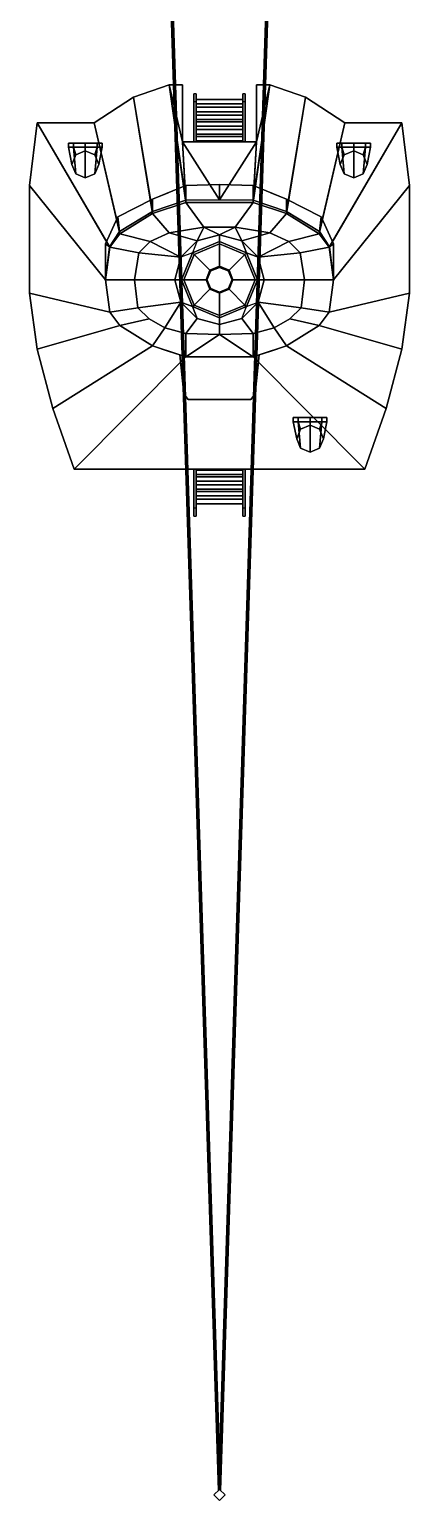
# Model space of a CAD drawing. Extents: x -2.2 to 2.2, y -19.6 to 20.7.
# Drawn here: x -1.7 to 1.7, y -19.65 to -6.52 of the extents above; entities that cross this region are included whole.
import ezdxf

# ---------------------------------------------------------------- set-up
doc = ezdxf.new("R2010")
doc.units = 0
doc.layers.add('SUPERSTRUCTURE', color=3, linetype='CONTINUOUS')

msp = doc.modelspace()

# ---------------------------------------------------------------- linework, layer by layer
at = {"layer": 'SUPERSTRUCTURE'}
for points in [[(-0.59, -1.14, 7.41), (-0.6, -1.15, 7.4), (-0.01, -19.56, 4.4), (0, -19.55, 4.412)], [(-0.6, -1.15, 7.4), (-0.59, -1.14, 7.39), (0, -19.55, 4.392), (-0.01, -19.56, 4.4)], [(-0.58, -1.15, 7.4), (-0.59, -1.14, 7.41), (0, -19.55, 4.412), (0.01, -19.56, 4.4)], [(-0.59, -1.14, 7.39), (-0.58, -1.15, 7.4), (0.01, -19.56, 4.4), (0, -19.55, 4.392)], [(0.59, -1.14, 7.41), (0.58, -1.15, 7.4), (-0.01, -19.56, 4.4), (0, -19.55, 4.412)], [(0.58, -1.15, 7.4), (0.59, -1.14, 7.39), (0, -19.55, 4.392), (-0.01, -19.56, 4.4)], [(0.6, -1.15, 7.4), (0.59, -1.14, 7.41), (0, -19.55, 4.412), (0.01, -19.56, 4.4)], [(0.59, -1.14, 7.39), (0.6, -1.15, 7.4), (0.01, -19.56, 4.4), (0, -19.55, 4.392)], [(-0.45, -7.01, 2.79), (-0.77, -7.12, 2.79), (-0.77, -7.12, 2.93), (-0.45, -7.01, 2.93)], [(-0.45, -7.01, 2.93), (-0.77, -7.12, 2.93), (-0.6, -8.16, 2.93), (-0.3, -8.06, 2.93)], [(-0.3, -8.04, 2.79), (-0.6, -8.142, 2.79), (-0.77, -7.12, 2.79), (-0.45, -7.01, 2.79)], [(-0.33, -7.01, 2.79), (-0.45, -7.01, 2.79), (-0.45, -7.01, 2.93), (-0.33, -7.01, 2.93)], [(-0.33, -7.01, 2.93), (-0.45, -7.01, 2.93), (-0.33, -7.52, 2.93)], [(-0.33, -7.52, 2.93), (-0.45, -7.01, 2.93), (-0.3, -8.06, 2.93)], [(-0.3, -8.04, 2.79), (-0.45, -7.01, 2.79), (-0.45, -7.01, 2.79), (-0.33, -7.52, 2.79)], [(-0.33, -7.52, 2.79), (-0.45, -7.01, 2.79), (-0.45, -7.01, 2.79), (-0.33, -7.01, 2.79)], [(-0.33, -7.52, 2.79), (-0.33, -7.01, 2.79), (-0.33, -7.01, 2.93), (-0.33, -7.52, 2.93)], [(-0.23, -7.09, 1.85), (-0.23, -7.16, 1.85), (-0.23, -7.52, 2.79), (-0.23, -7.52, 2.93)], [(-0.21, -7.52, 2.93), (-0.21, -7.09, 1.85), (-0.23, -7.09, 1.85), (-0.23, -7.52, 2.93)], [(-0.21, -7.52, 2.79), (-0.21, -7.16, 1.85), (-0.21, -7.09, 1.85), (-0.21, -7.52, 2.93)], [(0.23, -7.52, 2.93), (0.23, -7.09, 1.85), (0.21, -7.09, 1.85), (0.21, -7.52, 2.93)], [(0.21, -7.09, 1.85), (0.21, -7.16, 1.85), (0.21, -7.52, 2.79), (0.21, -7.52, 2.93)], [(0.23, -7.52, 2.79), (0.23, -7.16, 1.85), (0.23, -7.09, 1.85), (0.23, -7.52, 2.93)], [(0.3, -8.06, 2.93), (0.6, -8.16, 2.93), (0.77, -7.12, 2.93), (0.45, -7.01, 2.93)], [(0.3, -8.06, 2.93), (0.45, -7.01, 2.93), (0.45, -7.01, 2.93), (0.33, -7.52, 2.93)], [(0.45, -7.01, 2.79), (0.77, -7.12, 2.79), (0.6, -8.142, 2.79), (0.3, -8.04, 2.79)], [(0.33, -7.52, 2.79), (0.45, -7.01, 2.79), (0.3, -8.04, 2.79)], [(0.33, -7.01, 2.93), (0.45, -7.01, 2.93), (0.45, -7.01, 2.79), (0.33, -7.01, 2.79)], [(0.33, -7.52, 2.93), (0.33, -7.01, 2.93), (0.33, -7.01, 2.79), (0.33, -7.52, 2.79)], [(0.33, -7.52, 2.93), (0.45, -7.01, 2.93), (0.45, -7.01, 2.93), (0.33, -7.01, 2.93)], [(0.33, -7.01, 2.79), (0.45, -7.01, 2.79), (0.33, -7.52, 2.79)], [(0.45, -7.01, 2.93), (0.77, -7.12, 2.93), (0.77, -7.12, 2.79), (0.45, -7.01, 2.79)], [(-0.77, -7.12, 2.79), (-1.12, -7.35, 2.79), (-1.12, -7.35, 2.93), (-0.77, -7.12, 2.93)], [(-0.77, -7.12, 2.93), (-1.12, -7.35, 2.93), (-0.89, -8.34, 2.93), (-0.6, -8.16, 2.93)], [(-0.6, -8.142, 2.79), (-0.893, -8.32, 2.79), (-1.12, -7.35, 2.79), (-0.77, -7.12, 2.79)], [(-0.23, -7.52, 2.79), (-0.23, -7.16, 1.85), (-0.21, -7.16, 1.85), (-0.21, -7.52, 2.79)], [(-0.21, -7.18, 1.93), (-0.21, -7.14, 1.93), (0.21, -7.14, 1.93), (0.21, -7.18, 1.93)], [(0.21, -7.14, 1.94), (0.21, -7.14, 1.93), (-0.21, -7.14, 1.93), (-0.21, -7.14, 1.94)], [(0.21, -7.18, 1.94), (0.21, -7.14, 1.94), (-0.21, -7.14, 1.94), (-0.21, -7.18, 1.94)], [(-0.21, -7.18, 1.94), (-0.21, -7.18, 1.93), (0.21, -7.18, 1.93), (0.21, -7.18, 1.94)], [(-0.21, -7.25, 2.1), (-0.21, -7.21, 2.1), (0.21, -7.21, 2.1), (0.21, -7.25, 2.1)], [(0.21, -7.21, 2.11), (0.21, -7.21, 2.1), (-0.21, -7.21, 2.1), (-0.21, -7.21, 2.11)], [(0.21, -7.25, 2.11), (0.21, -7.21, 2.11), (-0.21, -7.21, 2.11), (-0.21, -7.25, 2.11)], [(0.21, -7.52, 2.79), (0.21, -7.16, 1.85), (0.23, -7.16, 1.85), (0.23, -7.52, 2.79)], [(0.6, -8.16, 2.93), (0.89, -8.34, 2.93), (1.12, -7.35, 2.93), (0.77, -7.12, 2.93)], [(0.77, -7.12, 2.79), (1.12, -7.35, 2.79), (0.893, -8.32, 2.79), (0.6, -8.142, 2.79)], [(0.77, -7.12, 2.93), (1.12, -7.35, 2.93), (1.12, -7.35, 2.79), (0.77, -7.12, 2.79)], [(-1.63, -7.35, 2.79), (-1.7, -7.91, 2.79), (-1.7, -7.91, 2.93), (-1.63, -7.35, 2.93)], [(-1.63, -7.35, 2.93), (-1.7, -7.91, 2.93), (-1.02, -8.75, 2.93), (-0.98, -8.46, 2.93)], [(-0.985, -8.456, 2.79), (-1.02, -8.75, 2.79), (-1.7, -7.91, 2.79), (-1.63, -7.35, 2.79)], [(-1.12, -7.35, 2.79), (-1.63, -7.35, 2.79), (-1.63, -7.35, 2.93), (-1.12, -7.35, 2.93)], [(-1.12, -7.35, 2.93), (-1.63, -7.35, 2.93), (-0.98, -8.46, 2.93), (-0.89, -8.34, 2.93)], [(-0.893, -8.32, 2.79), (-0.985, -8.456, 2.79), (-1.63, -7.35, 2.79), (-1.12, -7.35, 2.79)], [(-0.21, -7.25, 2.11), (-0.21, -7.25, 2.1), (0.21, -7.25, 2.1), (0.21, -7.25, 2.11)], [(-0.21, -7.32, 2.27), (-0.21, -7.28, 2.27), (0.21, -7.28, 2.27), (0.21, -7.32, 2.27)], [(0.21, -7.28, 2.28), (0.21, -7.28, 2.27), (-0.21, -7.28, 2.27), (-0.21, -7.28, 2.28)], [(0.21, -7.32, 2.28), (0.21, -7.28, 2.28), (-0.21, -7.28, 2.28), (-0.21, -7.32, 2.28)], [(-0.21, -7.32, 2.28), (-0.21, -7.32, 2.27), (0.21, -7.32, 2.27), (0.21, -7.32, 2.28)], [(0.21, -7.38, 2.45), (0.21, -7.34, 2.45), (-0.21, -7.34, 2.45), (-0.21, -7.38, 2.45)], [(-0.21, -7.38, 2.44), (-0.21, -7.34, 2.44), (0.21, -7.34, 2.44), (0.21, -7.38, 2.44)], [(0.21, -7.34, 2.45), (0.21, -7.34, 2.44), (-0.21, -7.34, 2.44), (-0.21, -7.34, 2.45)], [(0.89, -8.34, 2.93), (0.98, -8.46, 2.93), (1.63, -7.35, 2.93), (1.12, -7.35, 2.93)], [(1.12, -7.35, 2.79), (1.63, -7.35, 2.79), (0.985, -8.456, 2.79), (0.893, -8.32, 2.79)], [(0.98, -8.46, 2.93), (1.02, -8.75, 2.93), (1.7, -7.91, 2.93), (1.63, -7.35, 2.93)], [(1.63, -7.35, 2.79), (1.7, -7.91, 2.79), (1.02, -8.75, 2.79), (0.985, -8.456, 2.79)], [(1.12, -7.35, 2.93), (1.63, -7.35, 2.93), (1.63, -7.35, 2.79), (1.12, -7.35, 2.79)], [(1.63, -7.35, 2.93), (1.7, -7.91, 2.93), (1.7, -7.91, 2.79), (1.63, -7.35, 2.79)], [(-0.21, -7.38, 2.45), (-0.21, -7.38, 2.44), (0.21, -7.38, 2.44), (0.21, -7.38, 2.45)], [(-0.21, -7.45, 2.61), (-0.21, -7.41, 2.61), (0.21, -7.41, 2.61), (0.21, -7.45, 2.61)], [(0.21, -7.41, 2.62), (0.21, -7.41, 2.61), (-0.21, -7.41, 2.61), (-0.21, -7.41, 2.62)], [(0.21, -7.45, 2.62), (0.21, -7.41, 2.62), (-0.21, -7.41, 2.62), (-0.21, -7.45, 2.62)], [(-0.21, -7.45, 2.62), (-0.21, -7.45, 2.61), (0.21, -7.45, 2.61), (0.21, -7.45, 2.62)], [(0.21, -7.51, 2.79), (0.21, -7.47, 2.79), (-0.21, -7.47, 2.79), (-0.21, -7.51, 2.79)], [(-0.21, -7.51, 2.78), (-0.21, -7.47, 2.78), (0.21, -7.47, 2.78), (0.21, -7.51, 2.78)], [(0.21, -7.47, 2.79), (0.21, -7.47, 2.78), (-0.21, -7.47, 2.78), (-0.21, -7.47, 2.79)], [(-1.35, -7.53, 2.28), (-1.306, -7.53, 2.386), (-1.2, -7.53, 2.43), (-1.306, -7.53, 2.174)], [(-1.35, -7.567, 2.28), (-1.306, -7.567, 2.386), (-1.306, -7.53, 2.386), (-1.35, -7.53, 2.28)], [(-1.306, -7.567, 2.174), (-1.35, -7.567, 2.28), (-1.35, -7.53, 2.28), (-1.306, -7.53, 2.174)], [(-1.32, -7.72, 2.2), (-1.285, -7.805, 2.28), (-1.306, -7.567, 2.386), (-1.35, -7.567, 2.28)], [(-1.285, -7.635, 2.12), (-1.32, -7.72, 2.2), (-1.35, -7.567, 2.28), (-1.306, -7.567, 2.174)], [(-1.306, -7.53, 2.174), (-1.2, -7.53, 2.43), (-1.094, -7.53, 2.386), (-1.2, -7.53, 2.13)], [(-1.2, -7.567, 2.13), (-1.306, -7.567, 2.174), (-1.306, -7.53, 2.174), (-1.2, -7.53, 2.13)], [(-1.306, -7.567, 2.386), (-1.2, -7.567, 2.43), (-1.2, -7.53, 2.43), (-1.306, -7.53, 2.386)], [(-1.285, -7.805, 2.28), (-1.2, -7.84, 2.31), (-1.2, -7.567, 2.43), (-1.306, -7.567, 2.386)], [(-1.2, -7.6, 2.09), (-1.285, -7.635, 2.12), (-1.306, -7.567, 2.174), (-1.2, -7.567, 2.13)], [(-1.2, -7.6, 1.78), (-1.285, -7.635, 1.77), (-1.285, -7.635, 2.12), (-1.2, -7.6, 2.09)], [(-1.2, -7.53, 2.13), (-1.094, -7.53, 2.386), (-1.05, -7.53, 2.28), (-1.094, -7.53, 2.174)], [(-1.094, -7.567, 2.174), (-1.2, -7.567, 2.13), (-1.2, -7.53, 2.13), (-1.094, -7.53, 2.174)], [(-1.2, -7.567, 2.43), (-1.094, -7.567, 2.386), (-1.094, -7.53, 2.386), (-1.2, -7.53, 2.43)], [(-1.2, -7.84, 2.31), (-1.115, -7.805, 2.28), (-1.094, -7.567, 2.386), (-1.2, -7.567, 2.43)], [(-1.115, -7.635, 2.12), (-1.2, -7.6, 2.09), (-1.2, -7.567, 2.13), (-1.094, -7.567, 2.174)], [(-1.115, -7.635, 1.77), (-1.2, -7.6, 1.78), (-1.2, -7.6, 2.09), (-1.115, -7.635, 2.12)], [(-1.115, -7.805, 2.28), (-1.08, -7.72, 2.2), (-1.05, -7.567, 2.28), (-1.094, -7.567, 2.386)], [(-1.08, -7.72, 2.2), (-1.115, -7.635, 2.12), (-1.094, -7.567, 2.174), (-1.05, -7.567, 2.28)], [(-1.094, -7.567, 2.386), (-1.05, -7.567, 2.28), (-1.05, -7.53, 2.28), (-1.094, -7.53, 2.386)], [(-1.05, -7.567, 2.28), (-1.094, -7.567, 2.174), (-1.094, -7.53, 2.174), (-1.05, -7.53, 2.28)], [(0.33, -7.52, 2.79), (-0.33, -7.52, 2.79), (-0.33, -7.52, 2.93), (0.33, -7.52, 2.93)], [(0.33, -7.52, 2.93), (-0.33, -7.52, 2.93), (-0.3, -8.06, 2.93), (0.3, -8.06, 2.93)], [(0, -8.038, 2.79), (0, -8.038, 2.79), (-0.3, -8.04, 2.79), (-0.33, -7.52, 2.79)], [(0.33, -7.52, 2.79), (0.33, -7.52, 2.79), (0, -8.038, 2.79), (-0.33, -7.52, 2.79)], [(-0.21, -7.51, 2.79), (-0.21, -7.51, 2.78), (0.21, -7.51, 2.78), (0.21, -7.51, 2.79)], [(0.33, -7.52, 2.79), (0.33, -7.52, 2.79), (0.3, -8.04, 2.79), (0, -8.038, 2.79)], [(1.05, -7.53, 2.28), (1.094, -7.53, 2.386), (1.2, -7.53, 2.43), (1.094, -7.53, 2.174)], [(1.05, -7.567, 2.28), (1.094, -7.567, 2.386), (1.094, -7.53, 2.386), (1.05, -7.53, 2.28)], [(1.094, -7.567, 2.174), (1.05, -7.567, 2.28), (1.05, -7.53, 2.28), (1.094, -7.53, 2.174)], [(1.08, -7.72, 2.2), (1.115, -7.805, 2.28), (1.094, -7.567, 2.386), (1.05, -7.567, 2.28)], [(1.115, -7.635, 2.12), (1.08, -7.72, 2.2), (1.05, -7.567, 2.28), (1.094, -7.567, 2.174)], [(1.094, -7.53, 2.174), (1.2, -7.53, 2.43), (1.306, -7.53, 2.386), (1.2, -7.53, 2.13)], [(1.2, -7.567, 2.13), (1.094, -7.567, 2.174), (1.094, -7.53, 2.174), (1.2, -7.53, 2.13)], [(1.094, -7.567, 2.386), (1.2, -7.567, 2.43), (1.2, -7.53, 2.43), (1.094, -7.53, 2.386)], [(1.115, -7.805, 2.28), (1.2, -7.84, 2.31), (1.2, -7.567, 2.43), (1.094, -7.567, 2.386)], [(1.2, -7.6, 2.09), (1.115, -7.635, 2.12), (1.094, -7.567, 2.174), (1.2, -7.567, 2.13)], [(1.2, -7.6, 1.78), (1.115, -7.635, 1.77), (1.115, -7.635, 2.12), (1.2, -7.6, 2.09)], [(1.2, -7.53, 2.13), (1.306, -7.53, 2.386), (1.35, -7.53, 2.28), (1.306, -7.53, 2.174)], [(1.306, -7.567, 2.174), (1.2, -7.567, 2.13), (1.2, -7.53, 2.13), (1.306, -7.53, 2.174)], [(1.2, -7.567, 2.43), (1.306, -7.567, 2.386), (1.306, -7.53, 2.386), (1.2, -7.53, 2.43)], [(1.2, -7.84, 2.31), (1.285, -7.805, 2.28), (1.306, -7.567, 2.386), (1.2, -7.567, 2.43)], [(1.285, -7.635, 2.12), (1.2, -7.6, 2.09), (1.2, -7.567, 2.13), (1.306, -7.567, 2.174)], [(1.285, -7.635, 1.77), (1.2, -7.6, 1.78), (1.2, -7.6, 2.09), (1.285, -7.635, 2.12)], [(1.285, -7.805, 2.28), (1.32, -7.72, 2.2), (1.35, -7.567, 2.28), (1.306, -7.567, 2.386)], [(1.32, -7.72, 2.2), (1.285, -7.635, 2.12), (1.306, -7.567, 2.174), (1.35, -7.567, 2.28)], [(1.306, -7.567, 2.386), (1.35, -7.567, 2.28), (1.35, -7.53, 2.28), (1.306, -7.53, 2.386)], [(1.35, -7.567, 2.28), (1.306, -7.567, 2.174), (1.306, -7.53, 2.174), (1.35, -7.53, 2.28)], [(-1.285, -7.635, 1.77), (-1.32, -7.72, 1.76), (-1.32, -7.72, 2.2), (-1.285, -7.635, 2.12)], [(-1.32, -7.72, 1.76), (-1.285, -7.805, 1.77), (-1.285, -7.805, 2.28), (-1.32, -7.72, 2.2)], [(-1.08, -7.72, 1.76), (-1.115, -7.635, 1.77), (-1.115, -7.635, 2.12), (-1.08, -7.72, 2.2)], [(-1.115, -7.805, 1.77), (-1.08, -7.72, 1.76), (-1.08, -7.72, 2.2), (-1.115, -7.805, 2.28)], [(1.115, -7.635, 1.77), (1.08, -7.72, 1.76), (1.08, -7.72, 2.2), (1.115, -7.635, 2.12)], [(1.08, -7.72, 1.76), (1.115, -7.805, 1.77), (1.115, -7.805, 2.28), (1.08, -7.72, 2.2)], [(1.32, -7.72, 1.76), (1.285, -7.635, 1.77), (1.285, -7.635, 2.12), (1.32, -7.72, 2.2)], [(1.285, -7.805, 1.77), (1.32, -7.72, 1.76), (1.32, -7.72, 2.2), (1.285, -7.805, 2.28)], [(-1.285, -7.805, 1.77), (-1.2, -7.84, 1.79), (-1.2, -7.84, 2.31), (-1.285, -7.805, 2.28)], [(-1.2, -7.84, 1.79), (-1.115, -7.805, 1.77), (-1.115, -7.805, 2.28), (-1.2, -7.84, 2.31)], [(1.115, -7.805, 1.77), (1.2, -7.84, 1.79), (1.2, -7.84, 2.31), (1.115, -7.805, 2.28)], [(1.2, -7.84, 1.79), (1.285, -7.805, 1.77), (1.285, -7.805, 2.28), (1.2, -7.84, 2.31)], [(-1.7, -7.91, 2.79), (-1.7, -8.87, 2.79), (-1.7, -8.87, 2.93), (-1.7, -7.91, 2.93)], [(-1.7, -7.91, 2.93), (-1.7, -8.87, 2.93), (-0.98, -9.04, 2.93), (-1.02, -8.75, 2.93)], [(-1.02, -8.75, 2.79), (-0.98, -9.04, 2.79), (-1.7, -8.87, 2.79), (-1.7, -7.91, 2.79)], [(-0.3, -7.91, 1.9), (-0.6, -8.03, 1.9), (-0.6, -8.142, 2.79), (-0.3, -8.04, 2.79)], [(-0.3, -7.91, 1.88), (-0.46, -7.974, 1.88), (-0.6, -8.03, 1.9), (-0.3, -7.91, 1.9)], [(-0.46, -7.974, 1.88), (-0.6, -8.03, 1.869), (-0.6, -8.03, 1.9)], [(0, -7.9, 1.9), (-0.3, -7.91, 1.9), (-0.3, -8.04, 2.79), (0, -8.038, 2.79)], [(0, -7.9, 1.88), (-0.3, -7.91, 1.88), (-0.3, -7.91, 1.9), (0, -7.9, 1.9)], [(0.3, -7.91, 1.9), (0, -7.9, 1.9), (0, -8.038, 2.79), (0.3, -8.04, 2.79)], [(0.3, -7.91, 1.88), (0, -7.9, 1.88), (0, -7.9, 1.9), (0.3, -7.91, 1.9)], [(0.6, -8.03, 1.9), (0.3, -7.91, 1.9), (0.3, -8.04, 2.79), (0.6, -8.142, 2.79)], [(0.46, -7.974, 1.88), (0.3, -7.91, 1.88), (0.3, -7.91, 1.9), (0.6, -8.03, 1.9)], [(0.6, -8.03, 1.869), (0.46, -7.974, 1.88), (0.46, -7.974, 1.88), (0.6, -8.03, 1.9)], [(1.02, -8.75, 2.93), (0.98, -9.04, 2.93), (1.7, -8.87, 2.93), (1.7, -7.91, 2.93)], [(1.7, -7.91, 2.79), (1.7, -8.87, 2.79), (0.98, -9.04, 2.79), (1.02, -8.75, 2.79)], [(1.7, -7.91, 2.93), (1.7, -8.87, 2.93), (1.7, -8.87, 2.79), (1.7, -7.91, 2.79)], [(-0.6, -8.03, 1.9), (-0.91, -8.19, 1.9), (-0.893, -8.32, 2.79), (-0.6, -8.142, 2.79)], [(-0.6, -8.03, 1.869), (-0.91, -8.19, 1.845), (-0.91, -8.19, 1.9), (-0.6, -8.03, 1.9)], [(-0.3, -8.06, 2.93), (-0.6, -8.16, 2.93), (-0.45, -8.33, 3.38), (-0.14, -8.28, 3.38)], [(0.3, -8.06, 2.93), (-0.3, -8.06, 2.93), (-0.14, -8.28, 3.38), (0.14, -8.28, 3.38)], [(0.6, -8.16, 2.93), (0.3, -8.06, 2.93), (0.14, -8.28, 3.38), (0.45, -8.33, 3.38)], [(0.91, -8.19, 1.9), (0.6, -8.03, 1.9), (0.6, -8.142, 2.79), (0.893, -8.32, 2.79)], [(0.91, -8.19, 1.845), (0.6, -8.03, 1.869), (0.6, -8.03, 1.9), (0.91, -8.19, 1.9)], [(-0.91, -8.19, 1.9), (-1.02, -8.43, 1.9), (-0.985, -8.456, 2.79), (-0.893, -8.32, 2.79)], [(-0.91, -8.19, 1.845), (-1.02, -8.43, 1.836), (-1.02, -8.43, 1.9), (-0.91, -8.19, 1.9)], [(-0.6, -8.16, 2.93), (-0.89, -8.34, 2.93), (-0.62, -8.41, 3.38), (-0.45, -8.33, 3.38)], [(0.89, -8.34, 2.93), (0.6, -8.16, 2.93), (0.45, -8.33, 3.38), (0.62, -8.41, 3.38)], [(1.02, -8.43, 1.9), (0.91, -8.19, 1.9), (0.893, -8.32, 2.79), (0.985, -8.456, 2.79)], [(1.02, -8.43, 1.836), (0.91, -8.19, 1.845), (0.91, -8.19, 1.9), (1.02, -8.43, 1.9)], [(-0.89, -8.34, 2.93), (-0.98, -8.46, 2.93), (-0.72, -8.51, 3.38), (-0.62, -8.41, 3.38)], [(-0.45, -8.33, 3.38), (-0.62, -8.41, 3.38), (-0.346, -8.55, 3.38), (-0.2, -8.404, 3.38)], [(-0.14, -8.28, 3.38), (-0.45, -8.33, 3.38), (-0.2, -8.404, 3.38)], [(-0.2, -8.404, 3.38), (-0.346, -8.55, 3.38), (-0.346, -8.55, 3.4), (-0.2, -8.404, 3.4)], [(0, -8.35, 3.4), (-0.2, -8.404, 3.4), (-0.24, -8.51, 3.4), (0, -8.41, 3.4)], [(0, -8.35, 3.38), (-0.14, -8.28, 3.38), (-0.2, -8.404, 3.38)], [(0, -8.35, 3.38), (-0.2, -8.404, 3.38), (-0.2, -8.404, 3.4), (0, -8.35, 3.4)], [(0.14, -8.28, 3.38), (-0.14, -8.28, 3.38), (0, -8.35, 3.38)], [(0.2, -8.404, 3.38), (0.14, -8.28, 3.38), (0, -8.35, 3.38)], [(0.2, -8.404, 3.38), (0, -8.35, 3.38), (0, -8.35, 3.4), (0.2, -8.404, 3.4)], [(0.2, -8.404, 3.4), (0, -8.35, 3.4), (0, -8.41, 3.4), (0.24, -8.51, 3.4)], [(0.2, -8.404, 3.38), (0.45, -8.33, 3.38), (0.14, -8.28, 3.38)], [(0.62, -8.41, 3.38), (0.45, -8.33, 3.38), (0.2, -8.404, 3.38), (0.346, -8.55, 3.38)], [(0.346, -8.55, 3.38), (0.2, -8.404, 3.38), (0.2, -8.404, 3.4), (0.346, -8.55, 3.4)], [(0.346, -8.55, 3.4), (0.2, -8.404, 3.4), (0.24, -8.51, 3.4)], [(0.98, -8.46, 2.93), (0.89, -8.34, 2.93), (0.62, -8.41, 3.38), (0.72, -8.51, 3.38)], [(-1.02, -8.43, 1.9), (-1.02, -8.75, 1.9), (-1.02, -8.75, 2.79), (-0.985, -8.456, 2.79)], [(-1.02, -8.43, 1.836), (-1.02, -8.75, 1.836), (-1.02, -8.75, 1.9), (-1.02, -8.43, 1.9)], [(-0.98, -8.46, 2.93), (-1.02, -8.75, 2.93), (-0.76, -8.75, 3.38), (-0.72, -8.51, 3.38)], [(-0.72, -8.51, 3.38), (-0.76, -8.75, 3.38), (-0.4, -8.75, 3.38), (-0.346, -8.55, 3.38)], [(-0.62, -8.41, 3.38), (-0.72, -8.51, 3.38), (-0.346, -8.55, 3.38)], [(-0.346, -8.55, 3.4), (-0.4, -8.75, 3.4), (-0.34, -8.75, 3.4), (-0.24, -8.51, 3.4)], [(-0.24, -8.51, 3.4), (-0.34, -8.75, 3.4), (-0.32, -8.75, 3.43), (-0.226, -8.524, 3.43)], [(-0.226, -8.524, 3.43), (-0.32, -8.75, 3.43), (-0.12, -8.75, 3.95), (-0.085, -8.665, 3.95)], [(0, -8.41, 3.4), (-0.24, -8.51, 3.4), (-0.226, -8.524, 3.43), (0, -8.43, 3.43)], [(0, -8.43, 3.43), (-0.226, -8.524, 3.43), (-0.085, -8.665, 3.95), (0, -8.63, 3.95)], [(0.24, -8.51, 3.4), (0, -8.41, 3.4), (0, -8.43, 3.43), (0.226, -8.524, 3.43)], [(0.226, -8.524, 3.43), (0, -8.43, 3.43), (0, -8.63, 3.95), (0.085, -8.665, 3.95)], [(0.32, -8.75, 3.43), (0.226, -8.524, 3.43), (0.085, -8.665, 3.95), (0.12, -8.75, 3.95)], [(0.34, -8.75, 3.4), (0.24, -8.51, 3.4), (0.226, -8.524, 3.43), (0.32, -8.75, 3.43)], [(0.4, -8.75, 3.4), (0.346, -8.55, 3.4), (0.24, -8.51, 3.4), (0.34, -8.75, 3.4)], [(0.72, -8.51, 3.38), (0.62, -8.41, 3.38), (0.346, -8.55, 3.38)], [(0.76, -8.75, 3.38), (0.72, -8.51, 3.38), (0.346, -8.55, 3.38), (0.4, -8.75, 3.38)], [(1.02, -8.75, 2.93), (0.98, -8.46, 2.93), (0.72, -8.51, 3.38), (0.76, -8.75, 3.38)], [(1.02, -8.75, 1.9), (1.02, -8.43, 1.9), (0.985, -8.456, 2.79), (1.02, -8.75, 2.79)], [(1.02, -8.75, 1.836), (1.02, -8.43, 1.836), (1.02, -8.43, 1.9), (1.02, -8.75, 1.9)], [(-0.346, -8.55, 3.38), (-0.4, -8.75, 3.38), (-0.4, -8.75, 3.4), (-0.346, -8.55, 3.4)], [(-0.085, -8.665, 3.95), (-0.12, -8.75, 3.95), (-0.11, -8.75, 4.06), (-0.078, -8.672, 4.06)], [(0, -8.63, 3.95), (-0.085, -8.665, 3.95), (-0.078, -8.672, 4.06), (0, -8.64, 4.06)], [(0.085, -8.665, 3.95), (0, -8.63, 3.95), (0, -8.64, 4.06), (0.078, -8.672, 4.06)], [(0.12, -8.75, 3.95), (0.085, -8.665, 3.95), (0.078, -8.672, 4.06), (0.11, -8.75, 4.06)], [(0.4, -8.75, 3.38), (0.346, -8.55, 3.38), (0.346, -8.55, 3.4), (0.4, -8.75, 3.4)], [(-1.02, -8.75, 2.93), (-0.98, -9.04, 2.93), (-0.73, -9, 3.38), (-0.76, -8.75, 3.38)], [(-1.02, -8.75, 1.9), (-0.98, -9.04, 1.9), (-0.98, -9.04, 2.79), (-1.02, -8.75, 2.79)], [(-1.02, -8.75, 1.836), (-0.98, -9.04, 1.839), (-0.98, -9.04, 1.9), (-1.02, -8.75, 1.9)], [(-0.76, -8.75, 3.38), (-0.73, -9, 3.38), (-0.346, -8.95, 3.38), (-0.4, -8.75, 3.38)], [(-0.4, -8.75, 3.38), (-0.346, -8.95, 3.38), (-0.346, -8.95, 3.4), (-0.4, -8.75, 3.4)], [(-0.4, -8.75, 3.4), (-0.346, -8.95, 3.4), (-0.24, -8.99, 3.4), (-0.34, -8.75, 3.4)], [(-0.34, -8.75, 3.4), (-0.24, -8.99, 3.4), (-0.226, -8.976, 3.43), (-0.32, -8.75, 3.43)], [(-0.32, -8.75, 3.43), (-0.226, -8.976, 3.43), (-0.085, -8.835, 3.95), (-0.12, -8.75, 3.95)], [(-0.12, -8.75, 3.95), (-0.085, -8.835, 3.95), (-0.078, -8.828, 4.06), (-0.11, -8.75, 4.06)], [(0.085, -8.835, 3.95), (0.12, -8.75, 3.95), (0.11, -8.75, 4.06), (0.078, -8.828, 4.06)], [(0.226, -8.976, 3.43), (0.32, -8.75, 3.43), (0.12, -8.75, 3.95), (0.085, -8.835, 3.95)], [(0.24, -8.99, 3.4), (0.34, -8.75, 3.4), (0.32, -8.75, 3.43), (0.226, -8.976, 3.43)], [(0.346, -8.95, 3.4), (0.4, -8.75, 3.4), (0.34, -8.75, 3.4), (0.24, -8.99, 3.4)], [(0.346, -8.95, 3.38), (0.4, -8.75, 3.38), (0.4, -8.75, 3.4), (0.346, -8.95, 3.4)], [(0.73, -9, 3.38), (0.76, -8.75, 3.38), (0.4, -8.75, 3.38), (0.346, -8.95, 3.38)], [(0.98, -9.04, 2.93), (1.02, -8.75, 2.93), (0.76, -8.75, 3.38), (0.73, -9, 3.38)], [(0.98, -9.04, 1.9), (1.02, -8.75, 1.9), (1.02, -8.75, 2.79), (0.98, -9.04, 2.79)], [(0.98, -9.04, 1.839), (1.02, -8.75, 1.836), (1.02, -8.75, 1.9), (0.98, -9.04, 1.9)], [(-1.7, -8.87, 2.79), (-1.63, -9.37, 2.79), (-1.63, -9.37, 2.93), (-1.7, -8.87, 2.93)], [(-1.7, -8.87, 2.93), (-1.63, -9.37, 2.93), (-0.89, -9.16, 2.93), (-0.98, -9.04, 2.93)], [(-0.98, -9.04, 2.79), (-0.89, -9.16, 2.79), (-1.63, -9.37, 2.79), (-1.7, -8.87, 2.79)], [(-0.226, -8.976, 3.43), (0, -9.07, 3.43), (0, -8.87, 3.95), (-0.085, -8.835, 3.95)], [(-0.085, -8.835, 3.95), (0, -8.87, 3.95), (0, -8.86, 4.06), (-0.078, -8.828, 4.06)], [(0, -8.87, 3.95), (0.085, -8.835, 3.95), (0.078, -8.828, 4.06), (0, -8.86, 4.06)], [(0, -9.07, 3.43), (0.226, -8.976, 3.43), (0.085, -8.835, 3.95), (0, -8.87, 3.95)], [(0.98, -9.04, 2.93), (0.89, -9.16, 2.93), (1.63, -9.37, 2.93), (1.7, -8.87, 2.93)], [(1.7, -8.87, 2.79), (1.63, -9.37, 2.79), (0.89, -9.16, 2.79), (0.98, -9.04, 2.79)], [(1.7, -8.87, 2.93), (1.63, -9.37, 2.93), (1.63, -9.37, 2.79), (1.7, -8.87, 2.79)], [(-0.98, -9.04, 2.93), (-0.89, -9.16, 2.93), (-0.63, -9.1, 3.38), (-0.73, -9, 3.38)], [(-0.98, -9.04, 1.9), (-0.89, -9.16, 1.9), (-0.89, -9.16, 2.79), (-0.98, -9.04, 2.79)], [(-0.98, -9.04, 1.839), (-0.89, -9.16, 1.846), (-0.89, -9.16, 1.9), (-0.98, -9.04, 1.9)], [(-0.63, -9.1, 3.38), (-0.49, -9.18, 3.38), (-0.346, -8.95, 3.38), (-0.73, -9, 3.38)], [(-0.49, -9.18, 3.38), (-0.3, -9.23, 3.38), (-0.2, -9.096, 3.38), (-0.346, -8.95, 3.38)], [(-0.346, -8.95, 3.38), (-0.2, -9.096, 3.38), (-0.2, -9.096, 3.4), (-0.346, -8.95, 3.4)], [(-0.346, -8.95, 3.4), (-0.2, -9.096, 3.4), (-0.24, -8.99, 3.4)], [(-0.24, -8.99, 3.4), (0, -9.09, 3.4), (0, -9.07, 3.43), (-0.226, -8.976, 3.43)], [(-0.2, -9.096, 3.4), (0, -9.15, 3.4), (0, -9.09, 3.4), (-0.24, -8.99, 3.4)], [(0, -9.09, 3.4), (0.24, -8.99, 3.4), (0.226, -8.976, 3.43), (0, -9.07, 3.43)], [(0, -9.15, 3.4), (0.2, -9.096, 3.4), (0.24, -8.99, 3.4), (0, -9.09, 3.4)], [(0.2, -9.096, 3.38), (0.346, -8.95, 3.38), (0.346, -8.95, 3.4), (0.2, -9.096, 3.4)], [(0.3, -9.23, 3.38), (0.49, -9.18, 3.38), (0.346, -8.95, 3.38), (0.2, -9.096, 3.38)], [(0.49, -9.18, 3.38), (0.63, -9.1, 3.38), (0.73, -9, 3.38), (0.346, -8.95, 3.38)], [(0.89, -9.16, 2.93), (0.98, -9.04, 2.93), (0.73, -9, 3.38), (0.63, -9.1, 3.38)], [(0.89, -9.16, 1.9), (0.98, -9.04, 1.9), (0.98, -9.04, 2.79), (0.89, -9.16, 2.79)], [(0.89, -9.16, 1.846), (0.98, -9.04, 1.839), (0.98, -9.04, 1.9), (0.89, -9.16, 1.9)], [(-1.63, -9.37, 2.93), (-1.49, -9.9, 2.93), (-0.6, -9.34, 2.93), (-0.89, -9.16, 2.93)], [(-0.89, -9.16, 2.79), (-0.6, -9.34, 2.79), (-1.49, -9.9, 2.79), (-1.63, -9.37, 2.79)], [(-0.89, -9.16, 2.93), (-0.6, -9.34, 2.93), (-0.49, -9.18, 3.38), (-0.63, -9.1, 3.38)], [(-0.89, -9.16, 1.9), (-0.6, -9.34, 1.9), (-0.6, -9.34, 2.79), (-0.89, -9.16, 2.79)], [(-0.89, -9.16, 1.846), (-0.6, -9.34, 1.869), (-0.6, -9.34, 1.9), (-0.89, -9.16, 1.9)], [(-0.6, -9.34, 2.93), (-0.3, -9.44, 2.93), (-0.3, -9.23, 3.38), (-0.49, -9.18, 3.38)], [(-0.3, -9.23, 3.38), (0, -9.24, 3.38), (0, -9.15, 3.38), (-0.2, -9.096, 3.38)], [(-0.2, -9.096, 3.38), (0, -9.15, 3.38), (0, -9.15, 3.4), (-0.2, -9.096, 3.4)], [(0, -9.15, 3.38), (0.2, -9.096, 3.38), (0.2, -9.096, 3.4), (0, -9.15, 3.4)], [(0, -9.24, 3.38), (0.3, -9.23, 3.38), (0.2, -9.096, 3.38), (0, -9.15, 3.38)], [(0.3, -9.44, 2.93), (0.6, -9.34, 2.93), (0.49, -9.18, 3.38), (0.3, -9.23, 3.38)], [(0.6, -9.34, 2.93), (0.89, -9.16, 2.93), (0.63, -9.1, 3.38), (0.49, -9.18, 3.38)], [(0.6, -9.34, 1.9), (0.89, -9.16, 1.9), (0.89, -9.16, 2.79), (0.6, -9.34, 2.79)], [(0.89, -9.16, 2.93), (0.6, -9.34, 2.93), (1.49, -9.9, 2.93), (1.63, -9.37, 2.93)], [(1.63, -9.37, 2.79), (1.49, -9.9, 2.79), (0.6, -9.34, 2.79), (0.89, -9.16, 2.79)], [(0.6, -9.34, 1.869), (0.89, -9.16, 1.846), (0.89, -9.16, 1.9), (0.6, -9.34, 1.9)], [(-0.3, -9.44, 2.93), (-0.3, -9.44, 2.93), (0, -9.24, 3.38), (-0.3, -9.23, 3.38)], [(0.3, -9.44, 2.93), (0.3, -9.44, 2.93), (0, -9.24, 3.38), (-0.3, -9.44, 2.93)], [(0.3, -9.44, 2.93), (0.3, -9.44, 2.93), (0.3, -9.23, 3.38), (0, -9.24, 3.38)], [(-1.63, -9.37, 2.79), (-1.49, -9.9, 2.79), (-1.49, -9.9, 2.93), (-1.63, -9.37, 2.93)], [(-1.49, -9.9, 2.93), (-1.3, -10.44, 2.93), (-0.3, -9.44, 2.93), (-0.6, -9.34, 2.93)], [(-0.6, -9.34, 2.79), (-0.3, -9.44, 2.79), (-1.3, -10.44, 2.79), (-1.49, -9.9, 2.79)], [(0.3, -9.44, 2.93), (-0.3, -9.44, 2.93), (-1.3, -10.44, 2.93), (1.3, -10.44, 2.93)], [(-0.3, -9.44, 2.79), (0.3, -9.44, 2.79), (1.3, -10.44, 2.79), (-1.3, -10.44, 2.79)], [(-0.6, -9.34, 1.9), (-0.355, -9.422, 1.9), (-0.355, -9.422, 2.79), (-0.6, -9.34, 2.79)], [(-0.6, -9.34, 1.869), (-0.46, -9.387, 1.88), (-0.355, -9.422, 1.9), (-0.6, -9.34, 1.9)], [(-0.46, -9.387, 1.88), (-0.355, -9.422, 1.88), (-0.355, -9.422, 1.9)], [(-0.355, -9.422, 1.9), (-0.32, -9.77, 1.9), (-0.32, -9.77, 2.79), (-0.355, -9.422, 2.79)], [(-0.355, -9.422, 1.88), (-0.32, -9.77, 1.88), (-0.32, -9.77, 1.9), (-0.355, -9.422, 1.9)], [(0.6, -9.34, 2.93), (0.3, -9.44, 2.93), (1.3, -10.44, 2.93), (1.49, -9.9, 2.93)], [(1.49, -9.9, 2.79), (1.3, -10.44, 2.79), (0.3, -9.44, 2.79), (0.6, -9.34, 2.79)], [(0.32, -9.77, 1.9), (0.355, -9.422, 1.9), (0.355, -9.422, 2.79), (0.32, -9.77, 2.79)], [(0.32, -9.77, 1.88), (0.355, -9.422, 1.88), (0.355, -9.422, 1.9), (0.32, -9.77, 1.9)], [(0.355, -9.422, 1.9), (0.6, -9.34, 1.9), (0.6, -9.34, 2.79), (0.355, -9.422, 2.79)], [(0.46, -9.387, 1.88), (0.6, -9.34, 1.869), (0.6, -9.34, 1.9), (0.355, -9.422, 1.9)], [(0.355, -9.422, 1.88), (0.46, -9.387, 1.88), (0.46, -9.387, 1.88), (0.355, -9.422, 1.9)], [(1.63, -9.37, 2.93), (1.49, -9.9, 2.93), (1.49, -9.9, 2.79), (1.63, -9.37, 2.79)], [(-0.32, -9.77, 1.9), (-0.28, -9.82, 1.9), (-0.28, -9.82, 2.79), (-0.32, -9.77, 2.79)], [(-0.32, -9.77, 1.88), (-0.28, -9.82, 1.88), (-0.28, -9.82, 1.9), (-0.32, -9.77, 1.9)], [(-0.28, -9.82, 1.9), (0.28, -9.82, 1.9), (0.28, -9.82, 2.79), (-0.28, -9.82, 2.79)], [(-0.28, -9.82, 1.88), (0.28, -9.82, 1.88), (0.28, -9.82, 1.9), (-0.28, -9.82, 1.9)], [(0.28, -9.82, 1.9), (0.32, -9.77, 1.9), (0.32, -9.77, 2.79), (0.28, -9.82, 2.79)], [(0.28, -9.82, 1.88), (0.32, -9.77, 1.88), (0.32, -9.77, 1.9), (0.28, -9.82, 1.9)], [(-1.49, -9.9, 2.79), (-1.3, -10.44, 2.79), (-1.3, -10.44, 2.93), (-1.49, -9.9, 2.93)], [(0.66, -9.98, 2.45), (0.704, -9.98, 2.556), (0.81, -9.98, 2.6), (0.704, -9.98, 2.344)], [(0.704, -10.018, 2.344), (0.66, -10.018, 2.45), (0.66, -9.98, 2.45), (0.704, -9.98, 2.344)], [(0.66, -10.018, 2.45), (0.704, -10.018, 2.556), (0.704, -9.98, 2.556), (0.66, -9.98, 2.45)], [(0.704, -10.018, 2.556), (0.81, -10.018, 2.6), (0.81, -9.98, 2.6), (0.704, -9.98, 2.556)], [(0.704, -9.98, 2.344), (0.81, -9.98, 2.6), (0.916, -9.98, 2.556), (0.81, -9.98, 2.3)], [(0.81, -10.018, 2.3), (0.704, -10.018, 2.344), (0.704, -9.98, 2.344), (0.81, -9.98, 2.3)], [(0.81, -10.018, 2.6), (0.916, -10.018, 2.556), (0.916, -9.98, 2.556), (0.81, -9.98, 2.6)], [(0.916, -10.018, 2.344), (0.81, -10.018, 2.3), (0.81, -9.98, 2.3), (0.916, -9.98, 2.344)], [(0.81, -9.98, 2.3), (0.916, -9.98, 2.556), (0.96, -9.98, 2.45), (0.916, -9.98, 2.344)], [(0.96, -10.018, 2.45), (0.916, -10.018, 2.344), (0.916, -9.98, 2.344), (0.96, -9.98, 2.45)], [(0.916, -10.018, 2.556), (0.96, -10.018, 2.45), (0.96, -9.98, 2.45), (0.916, -9.98, 2.556)], [(1.49, -9.9, 2.93), (1.3, -10.44, 2.93), (1.3, -10.44, 2.79), (1.49, -9.9, 2.79)], [(0.725, -10.085, 2.29), (0.69, -10.17, 2.37), (0.66, -10.018, 2.45), (0.704, -10.018, 2.344)], [(0.69, -10.17, 2.37), (0.725, -10.255, 2.45), (0.704, -10.018, 2.556), (0.66, -10.018, 2.45)], [(0.725, -10.085, 1.85), (0.69, -10.17, 1.85), (0.69, -10.17, 2.37), (0.725, -10.085, 2.29)], [(0.725, -10.255, 2.45), (0.81, -10.29, 2.48), (0.81, -10.018, 2.6), (0.704, -10.018, 2.556)], [(0.81, -10.05, 2.26), (0.725, -10.085, 2.29), (0.704, -10.018, 2.344), (0.81, -10.018, 2.3)], [(0.81, -10.05, 1.85), (0.725, -10.085, 1.85), (0.725, -10.085, 2.29), (0.81, -10.05, 2.26)], [(0.81, -10.29, 2.48), (0.895, -10.255, 2.45), (0.916, -10.018, 2.556), (0.81, -10.018, 2.6)], [(0.895, -10.085, 2.29), (0.81, -10.05, 2.26), (0.81, -10.018, 2.3), (0.916, -10.018, 2.344)], [(0.895, -10.085, 1.85), (0.81, -10.05, 1.85), (0.81, -10.05, 2.26), (0.895, -10.085, 2.29)], [(0.93, -10.17, 2.37), (0.895, -10.085, 2.29), (0.916, -10.018, 2.344), (0.96, -10.018, 2.45)], [(0.895, -10.255, 2.45), (0.93, -10.17, 2.37), (0.96, -10.018, 2.45), (0.916, -10.018, 2.556)], [(0.93, -10.17, 1.85), (0.895, -10.085, 1.85), (0.895, -10.085, 2.29), (0.93, -10.17, 2.37)], [(0.69, -10.17, 1.85), (0.725, -10.255, 1.85), (0.725, -10.255, 2.45), (0.69, -10.17, 2.37)], [(0.895, -10.255, 1.85), (0.93, -10.17, 1.85), (0.93, -10.17, 2.37), (0.895, -10.255, 2.45)], [(0.725, -10.255, 1.85), (0.81, -10.29, 1.85), (0.81, -10.29, 2.48), (0.725, -10.255, 2.45)], [(0.81, -10.29, 1.85), (0.895, -10.255, 1.85), (0.895, -10.255, 2.45), (0.81, -10.29, 2.48)], [(1.3, -10.44, 2.93), (-1.3, -10.44, 2.93), (-1.3, -10.44, 2.79), (1.3, -10.44, 2.79)], [(-0.23, -10.44, 2.79), (-0.23, -10.79, 1.86), (-0.23, -10.86, 1.86), (-0.23, -10.44, 2.93)], [(-0.21, -10.44, 2.79), (-0.21, -10.79, 1.86), (-0.23, -10.79, 1.86), (-0.23, -10.44, 2.79)], [(-0.23, -10.44, 2.93), (-0.23, -10.86, 1.86), (-0.21, -10.86, 1.86), (-0.21, -10.44, 2.93)], [(-0.21, -10.86, 1.86), (-0.21, -10.79, 1.86), (-0.21, -10.44, 2.79), (-0.21, -10.44, 2.93)], [(0.21, -10.45, 2.79), (0.21, -10.45, 2.78), (-0.21, -10.45, 2.78), (-0.21, -10.45, 2.79)], [(0.21, -10.45, 2.78), (0.21, -10.49, 2.78), (-0.21, -10.49, 2.78), (-0.21, -10.45, 2.78)], [(-0.21, -10.45, 2.79), (-0.21, -10.49, 2.79), (0.21, -10.49, 2.79), (0.21, -10.45, 2.79)], [(-0.21, -10.49, 2.79), (-0.21, -10.49, 2.78), (0.21, -10.49, 2.78), (0.21, -10.49, 2.79)], [(0.21, -10.44, 2.93), (0.21, -10.86, 1.86), (0.23, -10.86, 1.86), (0.23, -10.44, 2.93)], [(0.21, -10.44, 2.79), (0.21, -10.79, 1.86), (0.21, -10.86, 1.86), (0.21, -10.44, 2.93)], [(0.23, -10.44, 2.79), (0.23, -10.79, 1.86), (0.21, -10.79, 1.86), (0.21, -10.44, 2.79)], [(0.23, -10.86, 1.86), (0.23, -10.79, 1.86), (0.23, -10.44, 2.79), (0.23, -10.44, 2.93)], [(0.21, -10.51, 2.61), (0.21, -10.55, 2.61), (-0.21, -10.55, 2.61), (-0.21, -10.51, 2.61)], [(0.21, -10.51, 2.62), (0.21, -10.51, 2.61), (-0.21, -10.51, 2.61), (-0.21, -10.51, 2.62)], [(-0.21, -10.51, 2.62), (-0.21, -10.55, 2.62), (0.21, -10.55, 2.62), (0.21, -10.51, 2.62)], [(-0.21, -10.55, 2.62), (-0.21, -10.55, 2.61), (0.21, -10.55, 2.61), (0.21, -10.55, 2.62)], [(0.21, -10.58, 2.45), (0.21, -10.58, 2.44), (-0.21, -10.58, 2.44), (-0.21, -10.58, 2.45)], [(0.21, -10.58, 2.44), (0.21, -10.62, 2.44), (-0.21, -10.62, 2.44), (-0.21, -10.58, 2.44)], [(-0.21, -10.58, 2.45), (-0.21, -10.62, 2.45), (0.21, -10.62, 2.45), (0.21, -10.58, 2.45)], [(-0.21, -10.62, 2.45), (-0.21, -10.62, 2.44), (0.21, -10.62, 2.44), (0.21, -10.62, 2.45)], [(0.21, -10.64, 2.28), (0.21, -10.64, 2.27), (-0.21, -10.64, 2.27), (-0.21, -10.64, 2.28)], [(0.21, -10.64, 2.27), (0.21, -10.68, 2.27), (-0.21, -10.68, 2.27), (-0.21, -10.64, 2.27)], [(-0.21, -10.64, 2.28), (-0.21, -10.68, 2.28), (0.21, -10.68, 2.28), (0.21, -10.64, 2.28)], [(-0.21, -10.68, 2.28), (-0.21, -10.68, 2.27), (0.21, -10.68, 2.27), (0.21, -10.68, 2.28)], [(0.21, -10.71, 2.11), (0.21, -10.71, 2.1), (-0.21, -10.71, 2.1), (-0.21, -10.71, 2.11)], [(0.21, -10.71, 2.1), (0.21, -10.75, 2.1), (-0.21, -10.75, 2.1), (-0.21, -10.71, 2.1)], [(-0.21, -10.71, 2.11), (-0.21, -10.75, 2.11), (0.21, -10.75, 2.11), (0.21, -10.71, 2.11)], [(-0.21, -10.75, 2.11), (-0.21, -10.75, 2.1), (0.21, -10.75, 2.1), (0.21, -10.75, 2.11)], [(0, -19.55, 2.077), (-0.05, -19.6, 2.03), (-0.05, -19.6, 4.44), (0, -19.55, 4.44)], [(0, -19.55, 4.44), (-0.05, -19.6, 4.44), (0, -19.65, 4.44), (0.05, -19.6, 4.44)], [(0.05, -19.6, 2.03), (0, -19.55, 2.077), (0, -19.55, 4.44), (0.05, -19.6, 4.44)], [(-0.05, -19.6, 2.03), (0, -19.65, 2.081), (0, -19.65, 4.44), (-0.05, -19.6, 4.44)], [(0, -19.65, 2.081), (0.05, -19.6, 2.03), (0.05, -19.6, 4.44), (0, -19.65, 4.44)]]:
    msp.add_3dface(points, dxfattribs=at)

doc.saveas('drawing.dxf')
